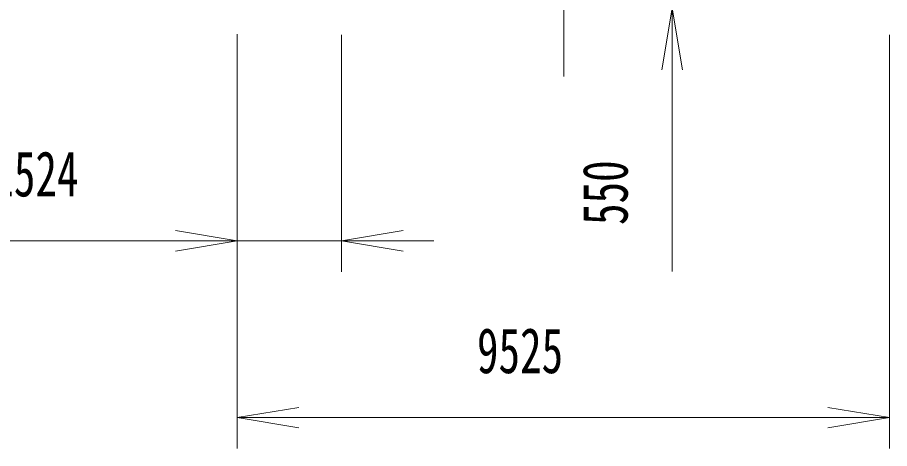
# Model space of a CAD drawing. Units: millimetres, scale not verified. Extents: x -79029 to 141934, y -6537 to 146590.
# Drawn here: x 26957 to 39686, y -6537 to -253 of the extents above; entities that cross this region are included whole.
import ezdxf
from ezdxf.enums import TextEntityAlignment as Align

# ---------------------------------------------------------------- set-up
doc = ezdxf.new("R2010")
doc.units = ezdxf.units.MM
doc.header["$LTSCALE"] = 200
doc.linetypes.add('USER2', pattern=[30, 24, -1.5, 3, -1.5])
doc.layers.add('0-0_0', color=7, linetype='Continuous', lineweight=18)
doc.layers.add('0-2_2', color=7, linetype='Continuous', lineweight=18)
doc.styles.add('ＭＳ ゴシック', font='')
doc.styles.get('ＭＳ ゴシック').set_extended_font_data('MS Gothic')

# ---------------------------------------------------------------- blocks, each defined once
blk = doc.blocks.new('_AH2')
at = {"layer": '0-0_0'}
blk.add_line((0, 0), (-200, 0), dxfattribs=at)
blk.add_lwpolyline([(-200, 33.33), (0, 0), (-200, -33.33)], dxfattribs=at)
blk = doc.blocks.new('D57963')
at = {"layer": '0-2_2', "color": 2}
for p, q in [((6053368, -70307), (6053368, -1278040)), ((7958168, -72268), (7958168, -1278040)), ((6053368, -1188040), (7005768, -1188040)), ((7958168, -1188040), (7005768, -1188040))]:
    blk.add_line(p, q, dxfattribs=at)
at = {"layer": '0-2_2', "xscale": 900, "yscale": 900, "rotation": 180}
blk.add_blockref('_AH2', (6053368, -1188040), dxfattribs=at)
at = {"layer": '0-2_2', "xscale": 900, "yscale": 900}
blk.add_blockref('_AH2', (7958168, -1188040), dxfattribs=at)
at = {"layer": '0-2_2', "style": 'ＭＳ ゴシック', "width": 0.7}
blk.add_text('9525', height=132000, dxfattribs=at).set_placement((6753768, -1097950), align=Align.BOTTOM_LEFT)
blk = doc.blocks.new('D57964')
at = {"layer": '0-2_2', "color": 2}
for p, q in [((6053368, -72268), (6053368, -762796)), ((6358168, -72268), (6358168, -762796)), ((6053368, -672796), (5204051, -672796)), ((6628168, -672796), (6053368, -672796))]:
    blk.add_line(p, q, dxfattribs=at)
at = {"layer": '0-2_2', "xscale": 900, "yscale": 900}
blk.add_blockref('_AH2', (6053368, -672796), dxfattribs=at)
at = {"layer": '0-2_2', "xscale": 900, "yscale": 900, "rotation": 180}
blk.add_blockref('_AH2', (6358168, -672796), dxfattribs=at)
at = {"layer": '0-2_2', "style": 'ＭＳ ゴシック', "width": 0.7}
blk.add_text('1524', height=132000, dxfattribs=at).set_placement((5339051, -582706), align=Align.BOTTOM_LEFT)
blk = doc.blocks.new('D57973')
at = {"layer": '0-2_2', "color": 2}
blk.add_lwpolyline([(7323483, 385836), (7323483, 6234), (7323483, -761453)], dxfattribs=at)
at = {"layer": '0-2_2', "xscale": 900, "yscale": 900}
for p, rotation in [((7323483, 115836), 270), ((7323483, 6234), 90)]:
    blk.add_blockref('_AH2', p, dxfattribs=dict(at, rotation=rotation))
at = {"layer": '0-2_2', "style": 'ＭＳ ゴシック', "width": 0.7}
blk.add_text('550', height=132000, rotation=90, dxfattribs=at).set_placement((7233393, -626453), align=Align.BOTTOM_LEFT)

msp = doc.modelspace()

# ---------------------------------------------------------------- linework, layer by layer
at = {"layer": '0-2_2', "color": 1, "linetype": 'USER2'}
msp.add_line((34932.8, -1115.8), (34932.8, 6447.2), dxfattribs=at)

# ---------------------------------------------------------------- block references
at = {"layer": '0-2_2', "xscale": 0.005, "yscale": 0.005}
for name in ['D57973', 'D57964', 'D57963']:
    msp.add_blockref(name, (-105, -147), dxfattribs=at)

doc.saveas('drawing.dxf')
